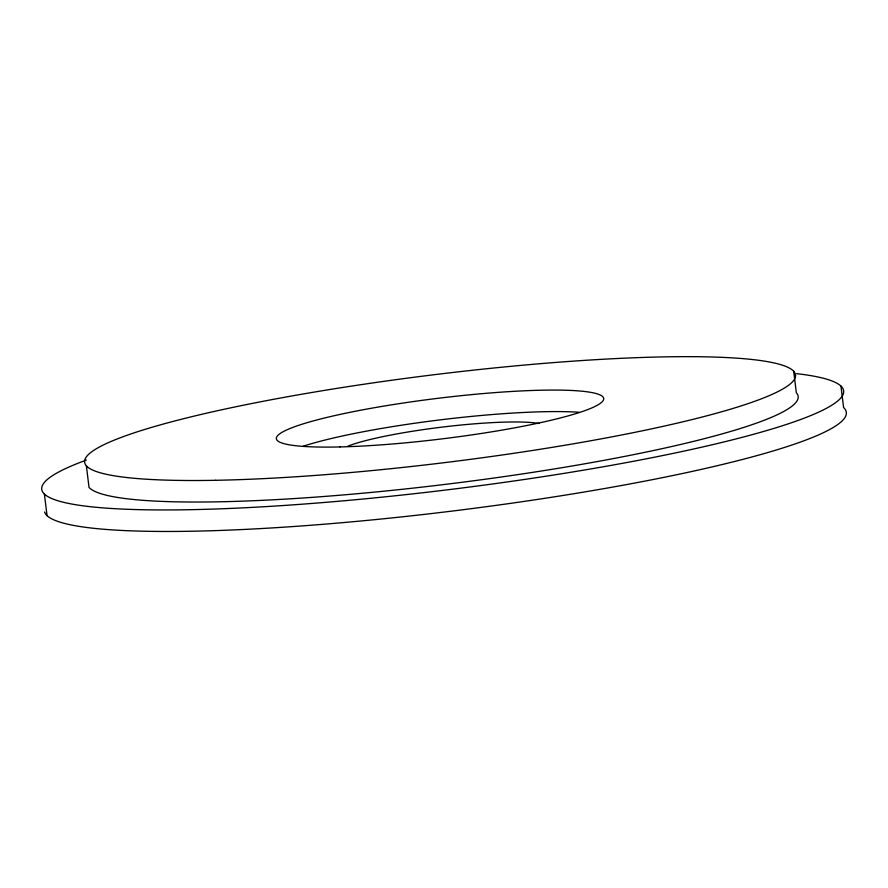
<?xml version="1.0" encoding="UTF-8"?>
<svg xmlns="http://www.w3.org/2000/svg" width="888" height="888" viewBox="0 0 888 888"><rect width="100%" height="100%" fill="white"/><g stroke="black" fill="none" stroke-linecap="round" stroke-linejoin="round"><path stroke-width="1.33" d="M840.958 386.058L843.6 407.57A404.007 49.939 -7 0 1 476.667 507.969A404.007 49.939 -7 0 1 44.589 512.01M793.694 371.273L796.336 392.785A358.142 44.267 -7 0 1 479.032 480.064A358.142 44.267 -7 0 1 89.022 487.412L86.391 465.9M44.4 494.128L47.042 515.639M796.658 373.659A404.007 49.939 -7 0 1 445.321 490.076A404.007 49.939 -7 0 1 86.247 460.128M303.152 446.231A164.879 20.38 -7 0 1 579.032 412.254M347.719 446.242A104.828 12.954 -7 0 1 444.289 426.851A104.828 12.954 -7 0 1 538.916 423.498M215.673 480.297A358.142 44.267 -7 0 0 791.053 383.239A358.142 44.267 -7 0 0 313.386 392.23A358.142 44.267 -7 0 0 215.673 480.297M339.993 446.93A164.879 20.38 -7 0 0 602.242 401.72A164.879 20.38 -7 0 0 377.888 407.104A164.879 20.38 -7 0 0 339.993 446.93"/></g></svg>
